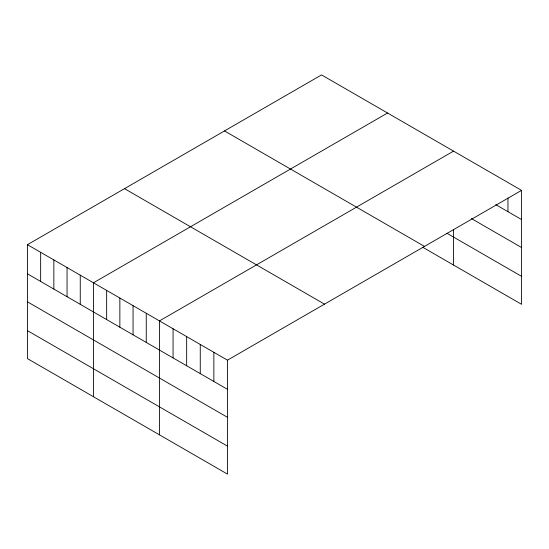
<?xml version="1.0" encoding="UTF-8"?>
<svg xmlns="http://www.w3.org/2000/svg" width="549" height="549" viewBox="0 0 549 549"><rect width="100%" height="100%" fill="white"/><g stroke="black" fill="none" stroke-linecap="round" stroke-linejoin="round"><path stroke-width="0.82" d="M27.45 244.689L227.464 360.165L227.464 474.096L27.45 358.621L27.45 244.689L321.536 74.904L521.55 190.379L521.55 304.311L422.744 247.263M387.539 113.012L93.454 282.797L93.454 396.728M453.543 151.119L159.464 320.904L159.464 434.835M227.464 360.165L521.55 190.379M495.781 204.653L521.55 219.531M471.44 218.577L521.55 247.51M446.941 233.263L521.55 276.332M224.486 130.93L424.501 246.412M124.499 188.657L324.514 304.139M27.45 273.841L227.464 389.323M27.45 301.82L227.464 417.295M27.45 330.642L227.464 446.124M507.949 197.963L507.949 211.681M453.543 229.441L453.543 265.05M213.863 352.314L213.863 381.466M200.261 344.463L200.261 373.615M186.66 336.612L186.66 365.764M173.065 328.755L173.065 357.907M146.26 313.28L146.26 342.439M133.057 305.663L133.057 334.815M119.86 298.038L119.86 327.19M106.657 290.421L106.657 319.573M80.257 275.173L80.257 304.331M67.053 267.555L67.053 296.707M53.85 259.931L53.85 289.083M40.653 252.314L40.653 281.465"/></g></svg>
